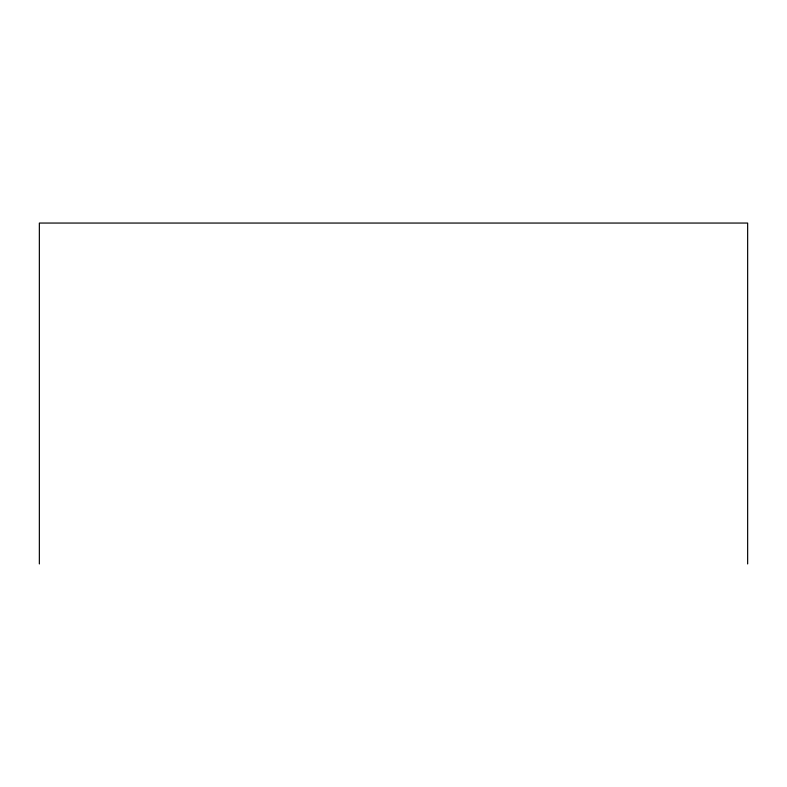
<?xml version="1.0" encoding="UTF-8"?>
<svg xmlns="http://www.w3.org/2000/svg" width="787" height="787" viewBox="0 0 787 787"><rect width="100%" height="100%" fill="white"/><g stroke="black" fill="none" stroke-linecap="round" stroke-linejoin="round"><path stroke-width="1.18" d="M747.65 563.945L747.65 223.055L39.35 223.055L39.35 563.945"/></g></svg>
